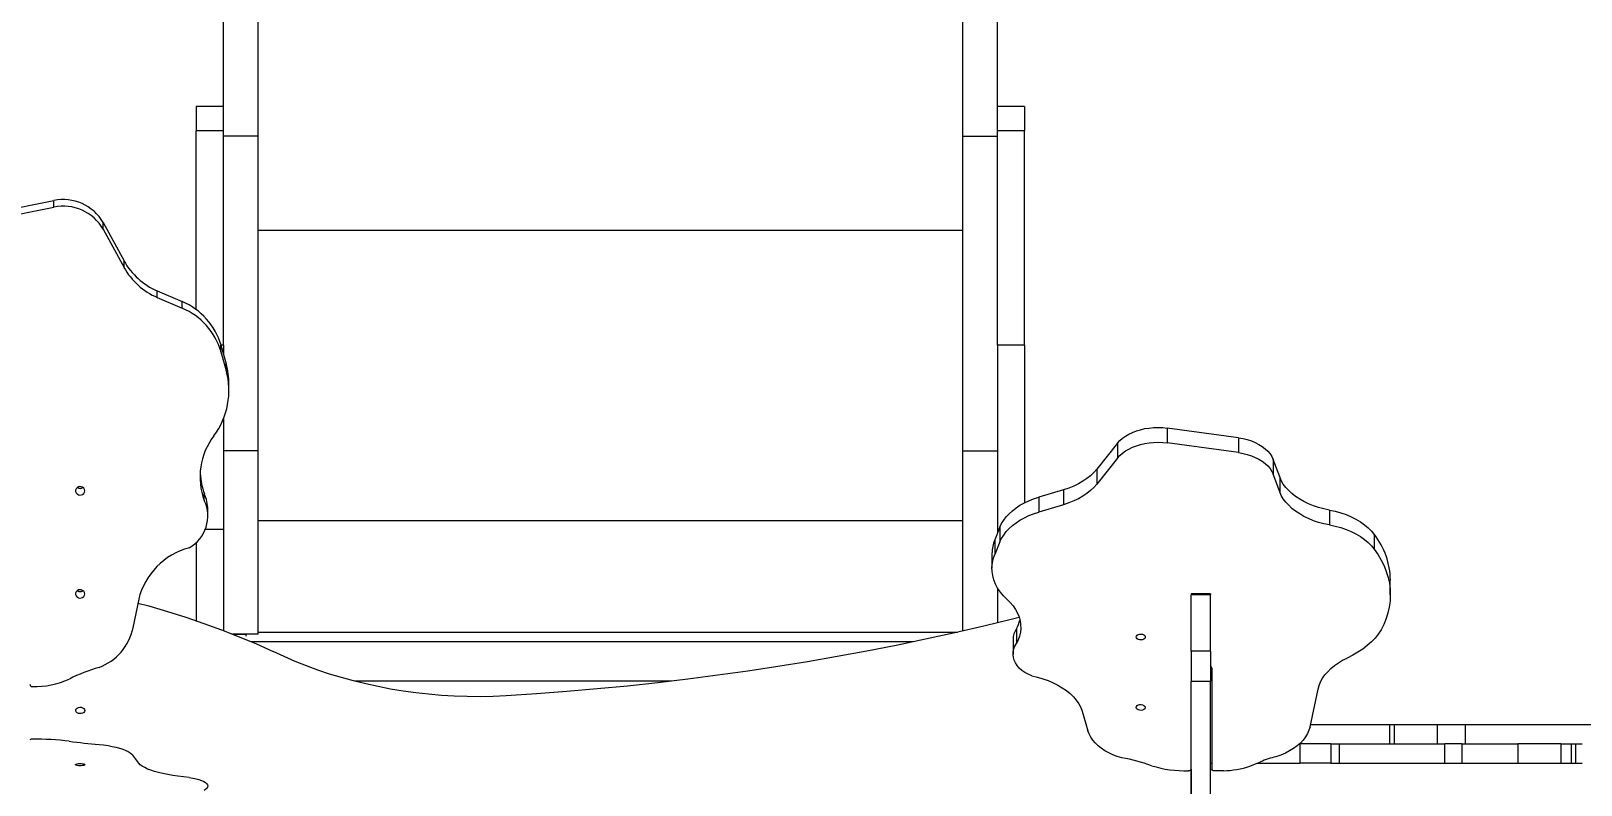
# Model space of a CAD drawing. Header units: millimetres. Extents: x -10374 to 11119, y -8221 to 9433.
# Drawn here: x 2110 to 3311, y -1090 to -506 of the extents above; entities that cross this region are included whole.
import ezdxf

# ---------------------------------------------------------------- set-up
doc = ezdxf.new("R2010")
doc.units = ezdxf.units.MM
for name, color, linetype in [('DIKOM_ОБЪЕКТ', 7, 'Continuous'), ('DIKOM_РАЗМЕР_ЗОНА', 7, 'Continuous'), ('DIKOM_РАЗМЕР_ОБЪЕКТА', 7, 'Continuous')]:
    doc.layers.add(name, color=color, linetype=linetype)
doc.styles.add('style1', font='arial.ttf', dxfattribs={"width": 0.8})
doc.dimstyles.new('1-50', dxfattribs={"dimtxt": 300, "dimasz": 200, "dimexe": 100, "dimexo": 0, "dimgap": 100, "dimtad": 0, "dimdec": 0, "dimtxsty": 'style1', "dimcen": 0, "dimclrd": 7, "dimclre": 7, "dimadec": 1, "dimazin": 2, "dimtfac": 1, "dimtdec": 0, "dimtmove": 1, "dimatfit": 3, "dimfxl": 0, "dimlwd": 25, "dimlwe": 18, "dimarcsym": 0})

# ---------------------------------------------------------------- blocks, each defined once
blk = doc.blocks.new('*D16')
at = {"layer": 'Defpoints', "color": 0, "transparency": 16777216}
for p in [(-9045.1, 5161.7), (3694.5, 5161.7), (1813.2, -6719.9)]:
    blk.add_point(p, dxfattribs=at)
at = {"layer": 'DIKOM_РАЗМЕР_ОБЪЕКТА', "color": 7, "lineweight": 18, "transparency": 16777216}
for p, q in [((3694.5, 5161.7), (-9145.1, 5161.7)), ((1813.2, -6719.9), (-9145.1, -6719.9))]:
    blk.add_line(p, q, dxfattribs=at)
at = {"layer": 'DIKOM_РАЗМЕР_ОБЪЕКТА', "color": 7, "lineweight": 25, "transparency": 16777216}
for p, q in [((-9045.1, 4961.7), (-9045.1, -0.5)), ((-9045.1, -6519.9), (-9045.1, -1080.2))]:
    blk.add_line(p, q, dxfattribs=at)
at = {"layer": 'DIKOM_РАЗМЕР_ОБЪЕКТА', "color": 7, "transparency": 16777216}
for points in [[(-9078.4, 4961.7), (-9011.8, 4961.7), (-9045.1, 5161.7)], [(-9078.4, -6519.9), (-9011.8, -6519.9), (-9045.1, -6719.9)]]:
    blk.add_solid(points, dxfattribs=at)
at = {"layer": 'DIKOM_РАЗМЕР_ОБЪЕКТА', "color": 0, "transparency": 16777216, "insert": (-9045.1, -540.3), "char_height": 300, "attachment_point": 5, "rotation": 90, "style": 'style1'}
blk.add_mtext('11900', dxfattribs=at)
blk = doc.blocks.new('*D15')
at = {"layer": 'Defpoints', "color": 0, "transparency": 16777216}
for p in [(-5227.9, 8308.8), (9119.4, -1150.4), (-5227.9, -1991.8)]:
    blk.add_point(p, dxfattribs=at)
at = {"layer": 'DIKOM_РАЗМЕР_ОБЪЕКТА', "color": 7, "lineweight": 18, "transparency": 16777216}
for p, q in [((-5227.9, -1991.8), (-5227.9, 8408.8)), ((9119.4, -1150.4), (9119.4, 8408.8))]:
    blk.add_line(p, q, dxfattribs=at)
at = {"layer": 'DIKOM_РАЗМЕР_ОБЪЕКТА', "color": 7, "lineweight": 25, "transparency": 16777216}
for p, q in [((-5027.9, 8308.8), (187.4, 8308.8)), ((8919.4, 8308.8), (1267.2, 8308.8))]:
    blk.add_line(p, q, dxfattribs=at)
at = {"layer": 'DIKOM_РАЗМЕР_ОБЪЕКТА', "color": 7, "transparency": 16777216}
for points in [[(-5027.9, 8342.1), (-5027.9, 8275.4), (-5227.9, 8308.8)], [(8919.4, 8342.1), (8919.4, 8275.4), (9119.4, 8308.8)]]:
    blk.add_solid(points, dxfattribs=at)
at = {"layer": 'DIKOM_РАЗМЕР_ОБЪЕКТА', "color": 0, "transparency": 16777216, "insert": (727.3, 8308.8), "char_height": 300, "attachment_point": 5, "style": 'style1'}
blk.add_mtext('14350', dxfattribs=at)
blk = doc.blocks.new('*D14')
at = {"layer": 'Defpoints', "color": 0, "transparency": 16777216}
for p in [(-7515.9, 9236.3), (11119.4, -1423.4), (-7515.9, -2401.6)]:
    blk.add_point(p, dxfattribs=at)
at = {"layer": 'DIKOM_РАЗМЕР_ЗОНА', "color": 7, "lineweight": 18, "transparency": 16777216}
for p, q in [((-7515.9, -2401.6), (-7515.9, 9336.3)), ((11119.4, -1423.4), (11119.4, 9336.3))]:
    blk.add_line(p, q, dxfattribs=at)
at = {"layer": 'DIKOM_РАЗМЕР_ЗОНА', "color": 7, "lineweight": 25, "transparency": 16777216}
for p, q in [((-7315.9, 9236.3), (77.6, 9236.3)), ((10919.4, 9236.3), (1157.3, 9236.3))]:
    blk.add_line(p, q, dxfattribs=at)
at = {"layer": 'DIKOM_РАЗМЕР_ЗОНА', "color": 7, "transparency": 16777216}
for points in [[(-7315.9, 9269.7), (-7315.9, 9203), (-7515.9, 9236.3)], [(10919.4, 9269.7), (10919.4, 9203), (11119.4, 9236.3)]]:
    blk.add_solid(points, dxfattribs=at)
at = {"layer": 'DIKOM_РАЗМЕР_ЗОНА', "color": 0, "transparency": 16777216, "insert": (617.5, 9236.3), "char_height": 300, "attachment_point": 5, "style": 'style1'}
blk.add_mtext('18650', dxfattribs=at)
blk = doc.blocks.new('*D13')
at = {"layer": 'Defpoints', "color": 0, "transparency": 16777216}
for p in [(-10177, 7112.8), (3082.3, 7112.8), (2015.5, -8221.4)]:
    blk.add_point(p, dxfattribs=at)
at = {"layer": 'DIKOM_РАЗМЕР_ЗОНА', "color": 7, "lineweight": 18, "transparency": 16777216}
for p, q in [((3082.3, 7112.8), (-10277, 7112.8)), ((2015.5, -8221.4), (-10277, -8221.4))]:
    blk.add_line(p, q, dxfattribs=at)
at = {"layer": 'DIKOM_РАЗМЕР_ЗОНА', "color": 7, "lineweight": 25, "transparency": 16777216}
for p, q in [((-10177, 6912.8), (-10177, -14.4)), ((-10177, -8021.4), (-10177, -1094.2))]:
    blk.add_line(p, q, dxfattribs=at)
at = {"layer": 'DIKOM_РАЗМЕР_ЗОНА', "color": 7, "transparency": 16777216}
for points in [[(-10210.3, 6912.8), (-10143.6, 6912.8), (-10177, 7112.8)], [(-10210.3, -8021.4), (-10143.6, -8021.4), (-10177, -8221.4)]]:
    blk.add_solid(points, dxfattribs=at)
at = {"layer": 'DIKOM_РАЗМЕР_ЗОНА', "color": 0, "transparency": 16777216, "insert": (-10177, -554.3), "char_height": 300, "attachment_point": 5, "rotation": 90, "style": 'style1'}
blk.add_mtext('15300', dxfattribs=at)

msp = doc.modelspace()

# ---------------------------------------------------------------- linework, layer by layer
at = {"layer": 'DIKOM_ОБЪЕКТ', "color": 7, "linetype": 'Continuous', "lineweight": 15}
for p, q in [((2259, -586.1), (2259, 95.5)), ((2286, -587.6), (2286, 95.5)), ((2832, -587.6), (2832, 95.5)), ((2859, -586.1), (2859, 95.5)), ((2259, -564.5), (2238, -564.5)), ((2238, -564.5), (2238, -583.4)), ((2880, -564.5), (2859, -564.5)), ((2880, -564.5), (2880, -583.4)), ((2259, -583.4), (2238, -583.4)), ((2238, -722.1), (2238, -583.4)), ((2259, -749.5), (2259, -586.1)), ((2286, -587.6), (2259, -587.6)), ((2286, -831.5), (2286, -587.6)), ((2832, -587.6), (2859, -587.6)), ((2832, -831.5), (2832, -587.6)), ((2880, -583.4), (2859, -583.4)), ((2859, -749.5), (2859, -586.1)), ((2880, -749.5), (2880, -583.4)), ((2072.2, -648.5), (2127.5, -637.5)), ((2072.2, -653.6), (2127.5, -642.6)), ((2127.5, -642.6), (2127.5, -637.5)), ((2165.9, -659.7), (2165.9, -654.6)), ((2165.9, -654.6), (2182, -684.2)), ((2165.9, -659.7), (2182, -689.3)), ((2286, -660.4), (2832, -660.4)), ((2182, -689.3), (2182, -684.2)), ((2207.8, -712.6), (2207.8, -707.4)), ((2207.8, -707.4), (2227.1, -715.8)), ((2207.8, -712.6), (2227.1, -720.9)), ((2227.1, -720.9), (2227.1, -715.8)), ((2257.1, -754.6), (2257.1, -749.5)), ((2257.1, -749.5), (2261.2, -763.9)), ((2259, -749.5), (2257.1, -749.5)), ((2257.1, -754.6), (2261.2, -769.1)), ((2259, -749.5), (2259, -756.2)), ((2880, -749.5), (2859, -749.5)), ((2859, -749.5), (2859, -892.3)), ((2880, -749.5), (2880, -871.7)), ((2261.2, -769.1), (2261.2, -763.9)), ((2263.3, -784.7), (2263.3, -779.6)), ((2259, -806.7), (2259, -892.3)), ((2990.5, -813.8), (2990.5, -825.2)), ((3045.8, -821.3), (2990.5, -813.8)), ((2952.1, -825.5), (2936, -845.7)), ((2952.1, -825.5), (2952.1, -837)), ((3045.8, -832.8), (2990.5, -825.2)), ((3045.8, -821.3), (3045.8, -832.8)), ((2286, -831.5), (2259, -831.5)), ((2286, -973.4), (2286, -831.5)), ((2832, -831.5), (2859, -831.5)), ((2832, -971), (2832, -831.5)), ((2952.1, -837), (2936, -857.2)), ((3072.6, -838), (3072.6, -849.5)), ((3077.7, -851.6), (3072.6, -838)), ((2936, -845.7), (2936, -857.2)), ((3077.7, -863.1), (3072.6, -849.5)), ((3077.7, -851.6), (3077.7, -863.1)), ((2244.2, -869.9), (2244.2, -864.8)), ((2910.2, -861.6), (2890.9, -867.3)), ((2910.2, -861.6), (2910.2, -873.1)), ((2247, -881.9), (2247, -876.8)), ((2890.9, -867.3), (2890.9, -878.8)), ((2910.2, -873.1), (2890.9, -878.8)), ((2286, -885.4), (2832, -885.4)), ((3116.3, -877.3), (3116.3, -888.8)), ((2259, -892.3), (2244.9, -892.3)), ((2259, -892.3), (2259, -970.7)), ((2860.9, -890.4), (2856.8, -900.3)), ((2856.8, -900.3), (2856.8, -911.8)), ((2859, -892.3), (2859, -895)), ((2860.1, -892.3), (2859, -892.3)), ((2860.9, -890.4), (2860.9, -901.9)), ((3151, -896.2), (3151, -907.6)), ((2238, -902.4), (2238, -963.1)), ((2854.7, -911), (2854.7, -922.4)), ((2860.9, -901.9), (2856.8, -911.8)), ((3163.4, -943), (3163.4, -931.6)), ((2193.4, -946.4), (2188.9, -968.6)), ((2859, -937.5), (2859, -964.7)), ((3024, -942.2), (3009, -942.2)), ((3009, -942.2), (3009, -942.9)), ((3024, -942.9), (3009, -942.9)), ((3009, -986.5), (3009, -942.9)), ((3024, -942.2), (3024, -942.9)), ((3024, -986.5), (3024, -942.9)), ((2286, -971.9), (2828.1, -971.9)), ((2873.8, -969.3), (2873.8, -980.7)), ((2286, -973.4), (2266.1, -973.4)), ((2266.1, -973.4), (2276.5, -973.4)), ((2276.5, -973.4), (2276.5, -974.9)), ((2793.6, -979.4), (2280.8, -979.4)), ((2871, -977.4), (2871, -988.9)), ((3024, -986.5), (3009, -986.5)), ((3009, -986.5), (3009, -1010)), ((3024, -986.5), (3024, -1010)), ((3025, -999.7), (3025, -1078)), ((2606.1, -1009.9), (2360.6, -1009.9)), ((3024, -1010), (3009, -1010)), ((3009, -1114.1), (3009, -1010)), ((3024, -1114.1), (3024, -1010)), ((3101.2, -1045.3), (3107.5, -1016)), ((2924.6, -1033.1), (2929.1, -1048.3)), ((3101.6, -1043.4), (3162.9, -1043.4)), ((3162.9, -1043.4), (3162.9, -1058.4)), ((3162.9, -1043.4), (3166.5, -1043.4)), ((3166.5, -1043.4), (3166.5, -1058.4)), ((3166.5, -1043.4), (3199.8, -1043.4)), ((3199.8, -1043.4), (3199.8, -1058.4)), ((3199.8, -1043.4), (3221.5, -1043.4)), ((3221.5, -1043.4), (3221.5, -1058.4)), ((3221.5, -1043.4), (3446.7, -1043.4)), ((2193.4, -1073.4), (2188.9, -1067.3)), ((3093.2, -1058.4), (3093.2, -1073.4)), ((3117.3, -1058.4), (3093.2, -1058.4)), ((3117.3, -1058.4), (3117.3, -1073.4)), ((3117.3, -1058.4), (3123.7, -1058.4)), ((3123.7, -1058.4), (3123.7, -1073.4)), ((3123.7, -1058.4), (3205.6, -1058.4)), ((3205.6, -1073.4), (3205.6, -1058.4)), ((3218.9, -1058.4), (3205.6, -1058.4)), ((3218.9, -1058.4), (3218.9, -1073.4)), ((3218.9, -1058.4), (3262.3, -1058.4)), ((3262.3, -1058.4), (3262.3, -1073.4)), ((3295.7, -1058.4), (3262.3, -1058.4)), ((3295.7, -1058.4), (3295.7, -1073.4)), ((3295.7, -1058.4), (3303.5, -1058.4)), ((3303.5, -1058.4), (3303.5, -1073.4)), ((3303.5, -1058.4), (3307, -1058.4)), ((3303.5, -1058.4), (3303.5, -1073.4)), ((3307, -1058.4), (3307, -1073.4)), ((3307, -1058.4), (3312.1, -1058.4)), ((3009, -1078.1), (3009, -1216.4)), ((3024, -1073.4), (3025, -1073.4)), ((3034.2, -1079.2), (3027, -1079.2)), ((3054.6, -1075.7), (3062.8, -1072.3)), ((3060.1, -1073.4), (3093.2, -1073.4)), ((3117.3, -1073.4), (3093.2, -1073.4)), ((3117.3, -1073.4), (3123.7, -1073.4)), ((3123.7, -1073.4), (3183.5, -1073.4)), ((3183.5, -1073.4), (3307.8, -1073.4)), ((3307.8, -1073.4), (3312.1, -1073.4)), ((3009, -1084.1), (3009, -1084.1)), ((3009, -1089.4), (3009, -1089.4))]:
    msp.add_line(p, q, dxfattribs=at)
at = {"layer": 'DIKOM_ОБЪЕКТ', "color": 7, "linetype": 'Continuous', "lineweight": 15, "flags": 128}
for points in [[(2952.1, -825.5), (2953.9, -823.5), (2955.9, -821.7), (2958.3, -820), (2960.9, -818.5), (2963.7, -817.1), (2966.7, -816), (2969.8, -815), (2973.1, -814.2), (2976.6, -813.7), (2980, -813.4), (2983.5, -813.3), (2987, -813.4), (2990.5, -813.8)], [(2952.1, -837), (2953.9, -835), (2955.9, -833.2), (2958.3, -831.5), (2960.9, -830), (2963.7, -828.6), (2966.7, -827.4), (2969.8, -826.5), (2973.1, -825.7), (2976.6, -825.2), (2980, -824.9), (2983.5, -824.8), (2987, -824.9), (2990.5, -825.2)], [(3045.8, -821.3), (3049.3, -821.9), (3052.6, -822.7), (3055.8, -823.7), (3058.8, -825), (3061.6, -826.4), (3064.2, -828), (3066.5, -829.8), (3068.5, -831.7), (3070.2, -833.7), (3071.5, -835.8), (3072.6, -838)], [(3045.8, -832.8), (3049.3, -833.4), (3052.6, -834.2), (3055.8, -835.2), (3058.8, -836.5), (3061.6, -837.9), (3064.2, -839.5), (3066.5, -841.2), (3068.5, -843.1), (3070.2, -845.2), (3071.5, -847.3), (3072.6, -849.5)], [(2936, -845.7), (2933.7, -848.2), (2931.1, -850.7), (2928.3, -852.9), (2925.1, -855), (2921.7, -857), (2918.1, -858.7), (2914.2, -860.3), (2910.2, -861.6)], [(3116.3, -877.3), (3112, -876.4), (3107.9, -875.3), (3103.9, -874), (3100.1, -872.4), (3096.5, -870.7), (3093.2, -868.8), (3090, -866.7), (3087.2, -864.5), (3084.7, -862.2), (3082.4, -859.7), (3080.5, -857.1), (3078.9, -854.4), (3077.7, -851.6)], [(2151.5, -862.4), (2151.3, -861.3), (2150.8, -860.4), (2149.9, -859.6), (2148.9, -859.2), (2147.7, -859.1), (2146.6, -859.4), (2145.6, -860), (2144.9, -860.8), (2144.5, -861.8), (2144.5, -862.9), (2144.9, -863.9), (2145.6, -864.8), (2146.6, -865.4), (2147.7, -865.7), (2148.9, -865.6), (2149.9, -865.1), (2150.8, -864.4), (2151.3, -863.5), (2151.5, -862.4)], [(2936, -857.2), (2933.7, -859.7), (2931.1, -862.1), (2928.3, -864.4), (2925.1, -866.5), (2921.7, -868.5), (2918.1, -870.2), (2914.2, -871.8), (2910.2, -873.1)], [(3116.3, -888.8), (3112, -887.9), (3107.9, -886.8), (3103.9, -885.5), (3100.1, -883.9), (3096.5, -882.2), (3093.2, -880.3), (3090, -878.2), (3087.2, -876), (3084.7, -873.6), (3082.4, -871.2), (3080.5, -868.6), (3078.9, -865.9), (3077.7, -863.1)], [(2860.9, -890.4), (2862.2, -887.7), (2863.8, -885.1), (2865.7, -882.5), (2868, -880.1), (2870.5, -877.8), (2873.4, -875.6), (2876.4, -873.6), (2879.8, -871.8), (2883.3, -870.1), (2887, -868.6), (2890.9, -867.3)], [(2860.9, -901.9), (2862.2, -899.2), (2863.8, -896.6), (2865.7, -894), (2868, -891.6), (2870.5, -889.3), (2873.4, -887.1), (2876.4, -885.1), (2879.8, -883.3), (2883.3, -881.6), (2887, -880.1), (2890.9, -878.8)], [(3116.3, -877.3), (3120.7, -878.2), (3125, -879.4), (3129.2, -880.8), (3133.1, -882.5), (3136.8, -884.3), (3140.3, -886.3), (3143.4, -888.6), (3146.3, -891), (3148.8, -893.5), (3151, -896.2)], [(3116.3, -888.8), (3120.7, -889.7), (3125, -890.9), (3129.2, -892.3), (3133.1, -893.9), (3136.8, -895.8), (3140.3, -897.8), (3143.4, -900.1), (3146.3, -902.4), (3148.8, -905), (3151, -907.6)], [(2866.4, -946.5), (2863.6, -943.7), (2861.2, -940.8), (2859.1, -937.7), (2857.5, -934.6), (2856.2, -931.4), (2855.3, -928.1), (2854.8, -924.9), (2854.7, -921.6), (2855, -918.3), (2855.7, -915), (2856.8, -911.8)], [(3151, -907.6), (3153.9, -911.9), (3156.4, -916.1), (3158.6, -920.5), (3160.3, -925), (3161.7, -929.5), (3162.7, -934), (3163.3, -938.6), (3163.4, -943.2), (3163.2, -947.8), (3162.6, -952.4), (3161.6, -956.9), (3160.2, -961.4), (3158.4, -965.9), (3156.3, -970.2)], [(2151.5, -942.3), (2151.3, -941.2), (2150.8, -940.2), (2149.9, -939.5), (2148.9, -939.1), (2147.7, -939), (2146.6, -939.2), (2145.6, -939.8), (2144.9, -940.7), (2144.5, -941.7), (2144.5, -942.8), (2144.9, -943.8), (2145.6, -944.7), (2146.6, -945.3), (2147.7, -945.5), (2148.9, -945.4), (2149.9, -945), (2150.8, -944.3), (2151.3, -943.3), (2151.5, -942.3)], [(2866.4, -946.5), (2868.9, -949), (2871.1, -951.6), (2873, -954.4), (2874.5, -957.2), (2875.7, -960.1), (2876.5, -963), (2876.9, -966), (2877, -969), (2876.8, -972), (2876.1, -975), (2875.1, -977.9), (2873.8, -980.7)], [(2192.8, -949.3), (2201.3, -951.6), (2215.6, -955.9), (2229.8, -960.3), (2243.8, -965.1), (2257.6, -970.1), (2271.2, -975.4), (2284.6, -981), (2297.7, -986.8)], [(2875.8, -960.5), (2870.7, -961.8), (2848.3, -967.2), (2825.8, -972.4), (2803.2, -977.4), (2780.5, -982.1), (2757.7, -986.6), (2734.7, -990.8), (2711.7, -994.8), (2688.7, -998.6), (2665.5, -1002.1), (2642.3, -1005.3), (2619, -1008.3), (2595.6, -1011.1), (2572.2, -1013.6), (2548.7, -1015.9), (2525.2, -1017.9), (2501.7, -1019.7), (2478.1, -1021.2)], [(3156.3, -970.2), (3154.1, -973.4), (3151.6, -976.5), (3148.8, -979.5), (3145.6, -982.3), (3142.1, -985), (3138.3, -987.5), (3134.3, -989.8), (3130, -992)], [(2885.6, -1005.8), (2882.8, -1004.5), (2880.2, -1003.1), (2877.9, -1001.5), (2875.9, -999.7), (2874.2, -997.8), (2872.9, -995.7), (2871.9, -993.6), (2871.3, -991.5), (2871, -989.3), (2871.2, -987.1), (2871.7, -984.9), (2872.5, -982.8), (2873.8, -980.7)], [(2966.5, -975.6), (2966.7, -974.9), (2967.2, -974.2), (2968.1, -973.7), (2969.1, -973.4), (2970.3, -973.4), (2971.4, -973.5), (2972.4, -973.9), (2973.1, -974.5), (2973.5, -975.2), (2973.5, -976), (2973.1, -976.7), (2972.4, -977.2), (2971.4, -977.7), (2970.3, -977.8), (2969.1, -977.8), (2968.1, -977.5), (2967.2, -977), (2966.7, -976.3), (2966.5, -975.6)], [(2478.1, -1021.2), (2468.1, -1021.7), (2458, -1021.9), (2448, -1021.8), (2438, -1021.5), (2428, -1020.9), (2418.1, -1020), (2408.1, -1018.9), (2398.3, -1017.6), (2388.5, -1016), (2378.9, -1014.1), (2369.3, -1012), (2359.8, -1009.7), (2350.5, -1007.1), (2341.3, -1004.3), (2332.2, -1001.3), (2323.3, -998), (2314.6, -994.5), (2306.1, -990.7), (2297.7, -986.8)], [(3107.5, -1016), (3108.2, -1013.1), (3109.4, -1010.3), (3110.9, -1007.6), (3112.7, -1005), (3114.9, -1002.5), (3117.3, -1000.1), (3120.1, -997.8), (3123.2, -995.7), (3126.5, -993.7), (3130, -992)], [(2885.6, -1005.8), (2889.9, -1006.8), (2894.2, -1008), (2898.3, -1009.4), (2902.1, -1011.1), (2905.8, -1012.9), (2909.2, -1015), (2912.4, -1017.1), (2915.2, -1019.5), (2917.8, -1022), (2920, -1024.6), (2921.9, -1027.3), (2923.5, -1030.2), (2924.6, -1033.1)], [(2151.5, -1032.5), (2151.3, -1033.4), (2150.8, -1034.1), (2149.9, -1034.6), (2148.9, -1034.9), (2147.7, -1035), (2146.6, -1034.8), (2145.6, -1034.4), (2144.9, -1033.7), (2144.6, -1033), (2144.6, -1032.1), (2144.9, -1031.4), (2145.6, -1030.7), (2146.6, -1030.3), (2147.7, -1030.1), (2148.9, -1030.1), (2149.9, -1030.5), (2150.8, -1031), (2151.3, -1031.7), (2151.5, -1032.5)], [(2966.5, -1030.2), (2966.7, -1029.5), (2967.2, -1028.8), (2968.1, -1028.3), (2969.1, -1028), (2970.3, -1028), (2971.4, -1028.2), (2972.4, -1028.6), (2973.1, -1029.2), (2973.5, -1029.9), (2973.5, -1030.6), (2973.1, -1031.3), (2972.4, -1031.9), (2971.4, -1032.3), (2970.3, -1032.5), (2969.1, -1032.4), (2968.1, -1032.1), (2967.2, -1031.6), (2966.7, -1031), (2966.5, -1030.2)], [(2955.4, -1069.2), (2951.8, -1068.1), (2948.4, -1066.8), (2945.2, -1065.3), (2942.2, -1063.7), (2939.4, -1061.8), (2936.9, -1059.9), (2934.7, -1057.7), (2932.8, -1055.5), (2931.2, -1053.2), (2930, -1050.7), (2929.1, -1048.3)], [(3101.2, -1045.3), (3100.4, -1047.9), (3099.3, -1050.5), (3097.8, -1053.1), (3096, -1055.5), (3093.8, -1057.8), (3091.3, -1060), (3088.5, -1062.1), (3085.4, -1063.9), (3082.1, -1065.6), (3078.6, -1067.1), (3074.8, -1068.4)], [(2162.6, -1058.8), (2166.2, -1059.3), (2169.6, -1059.8), (2172.8, -1060.4), (2175.8, -1061.1), (2178.6, -1061.8), (2181.1, -1062.6), (2183.3, -1063.5), (2185.2, -1064.4), (2186.8, -1065.3), (2188, -1066.3), (2188.9, -1067.3)], [(2151.5, -1074.5), (2151.3, -1074.8), (2150.8, -1075.1), (2149.9, -1075.3), (2148.9, -1075.4), (2147.7, -1075.4), (2146.6, -1075.4), (2145.6, -1075.2), (2144.9, -1075), (2144.5, -1074.7), (2144.5, -1074.4), (2144.9, -1074.1), (2145.6, -1073.9), (2146.6, -1073.7), (2147.7, -1073.6), (2148.9, -1073.7), (2149.9, -1073.8), (2150.8, -1074), (2151.3, -1074.2), (2151.5, -1074.5)], [(2232.4, -1084.4), (2228.1, -1084), (2223.8, -1083.5), (2219.7, -1082.9), (2215.9, -1082.2), (2212.2, -1081.5), (2208.8, -1080.7), (2205.6, -1079.8), (2202.8, -1078.9), (2200.2, -1077.9), (2198, -1076.8), (2196.1, -1075.7), (2194.5, -1074.6), (2193.4, -1073.4)], [(3009, -1078), (3009, -1078.3), (3008.9, -1078.5), (3008.7, -1078.7), (3008.4, -1078.9), (3008.2, -1079.1), (3007.8, -1079.2), (3007.5, -1079.3), (3007.1, -1079.3)], [(3027, -1079.2), (3026.6, -1079.2), (3026.2, -1079.2), (3025.9, -1079), (3025.6, -1078.9), (3025.3, -1078.7), (3025.2, -1078.5), (3025, -1078.2), (3025, -1078)], [(2232.4, -1084.4), (2235.2, -1084.9), (2237.8, -1085.5), (2240.1, -1086.1), (2242.1, -1086.8), (2243.8, -1087.6), (2245.1, -1088.4), (2246.1, -1089.3), (2246.7, -1090.1), (2247, -1091), (2246.8, -1091.9), (2246.3, -1092.8), (2245.5, -1093.6), (2244.2, -1094.5)]]:
    msp.add_lwpolyline(points, dxfattribs=at)
at = {"layer": 'DIKOM_ОБЪЕКТ', "color": 7, "linetype": 'Continuous', "lineweight": 15}
for centre, radius, start, end in [((2134.9, -672.4), 35.7, 29.9072, 101.99), ((2134.9, -677.5), 35.7, 29.9072, 101.99), ((2228.9, -658.1), 53.7, 209.0605, 246.8461), ((2228.9, -663.2), 53.7, 209.0607, 246.846), ((2206.5, -764.4), 52.8, 16.381, 67.0727), ((2206.5, -769.5), 52.8, 16.381, 67.0727), ((2205.2, -779.6), 58.1, 0.0115, 15.6057), ((2204.7, -784.7), 58.6, 323.2322, 15.4807), ((2293.8, -851.6), 52.9, 142.9566, 200.225), ((2293.6, -846.5), 52.6, 182.8373, 200.3284), ((2148, -855.7), 4.63, 241.414, 298.586), ((2148, -856.9), 3.66, 233.2392, 306.7608), ((2219.3, -876.8), 27.6, 0.0542, 25.7415), ((2218.7, -881.9), 28.2, 299.1957, 25.1692), ((2882.8, -911), 28.1, 157.4786, 179.8512), ((3104, -932.5), 59.5, 0.937, 37.688), ((2246.8, -959.7), 55.1, 105.1132, 165.9685), ((2148, -936.8), 3.66, 233.238, 306.762), ((2147.6, -959.7), 42.3, 290.8263, 347.8868), ((2885.2, -977.6), 14.2, 143.7766, 179.2032), ((2849.7, -956.1), 27.4, 331.3336, 346.4861), ((2113.3, -951.3), 62.7, 267.8623, 294.8028), ((2195.5, -1117.6), 122.8, 105.5092, 117.067), ((3022, -999.8), 2.99, 1.9647, 48.2919), ((2110.9, -1012.1), 1.94, 181.7494, 269.6028), ((2110.5, -1057), 2.27, 79.0213, 131.0912), ((2113.6, -1267.1), 212.3, 82.9664, 90.7146), ((2190.1, -694), 365.9, 262.0595, 265.6895), ((3093.3, -1145.5), 79.3, 103.4794, 112.6146), ((2925.6, -1227.2), 160.8, 70.8227, 79.3289), ((3004.6, -991.2), 88.1, 252.751, 271.6369), ((3033.8, -1016.4), 62.8, 270.3356, 289.4025)]:
    msp.add_arc(centre, radius, start, end, dxfattribs=at)

# ---------------------------------------------------------------- dimensions: what is measured, and where the dimension line sits
at = {"layer": 'DIKOM_РАЗМЕР_ЗОНА'}
for base, p1, p2, angle, text, picture, middle in [((-7515.9, 9236.3), (11119.4, -1423.4), (-7515.9, -2401.6), 180, '18650', '*D14', (617.5, 9236.3)), ((-10177, 7112.8), (2015.5, -8221.4), (3082.3, 7112.8), 270, '15300', '*D13', (-10177, -554.3))]:
    dim = msp.add_linear_dim(base=base, p1=p1, p2=p2, angle=angle, text=text, dimstyle='1-50', override={"dimscale": 1, "dimtix": 0, "dimtofl": 1, "dimtmove": 1, "dimatfit": 3}, dxfattribs=at)
    dim.commit()
    dim.dimension.update_dxf_attribs({"geometry": picture, "text_midpoint": middle, "dimtype": 160})
at = {"layer": 'DIKOM_РАЗМЕР_ОБЪЕКТА'}
for base, p1, p2, angle, text, picture, middle in [((-5227.9, 8308.8), (9119.4, -1150.4), (-5227.9, -1991.8), 180, '14350', '*D15', (727.3, 8308.8)), ((-9045.1, 5161.7), (1813.2, -6719.9), (3694.5, 5161.7), 270, '11900', '*D16', (-9045.1, -540.3))]:
    dim = msp.add_linear_dim(base=base, p1=p1, p2=p2, angle=angle, text=text, dimstyle='1-50', override={"dimscale": 1, "dimtix": 0, "dimtofl": 1, "dimtmove": 1, "dimatfit": 3}, dxfattribs=at)
    dim.commit()
    dim.dimension.update_dxf_attribs({"geometry": picture, "text_midpoint": middle, "dimtype": 160})

doc.saveas('drawing.dxf')
